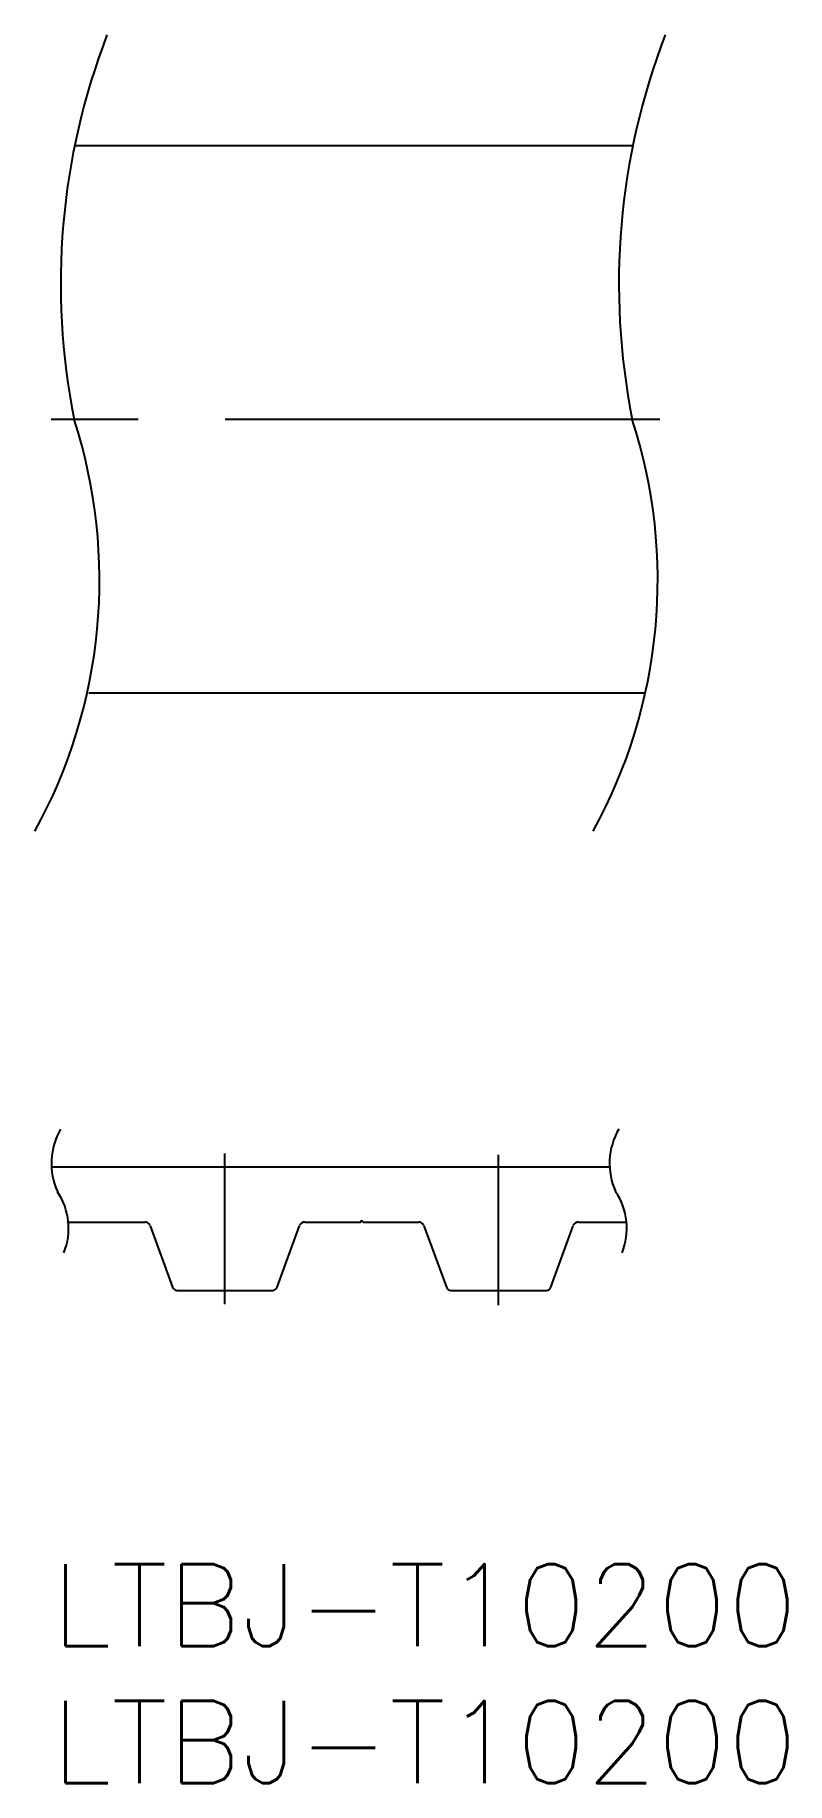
# Model space of a CAD drawing. Extents: x -0.6 to 26.9, y -8 to 55.9.
import ezdxf

# ---------------------------------------------------------------- set-up
doc = ezdxf.new("R2010")
doc.units = 0
doc.header["$LTSCALE"] = 0.5
doc.linetypes.add('CENTER', pattern=[50.8, 31.75, -6.35, 6.35, -6.35])
for name, color, linetype in [('MSM_CENTER', 1, 'CENTER'), ('MSM_CONTINUOUS', 7, 'CONTINUOUS'), ('MSM_NARROW', 5, 'CONTINUOUS'), ('MSM_PART_NUMBER', 7, 'CONTINUOUS')]:
    doc.layers.add(name, color=color, linetype=linetype)
doc.styles.get("Standard").update_dxf_attribs({"font": 'txt.shx', "height": 3, "bigfont": 'bigfont.shx'})

# ---------------------------------------------------------------- blocks, each defined once
blk = doc.blocks.new('*U10')
at = {"layer": 'MSM_PART_NUMBER'}
blk.add_text('LTBJ-T10200', height=3, dxfattribs=at).set_placement((0, -3))
blk = doc.blocks.new('*U11')
at = {"layer": 'MSM_PART_NUMBER'}
blk.add_text('LTBJ-T10200', height=3, dxfattribs=at).set_placement((0, -8))

msp = doc.modelspace()

# ---------------------------------------------------------------- linework, layer by layer
at = {"layer": 'MSM_CENTER'}
for p, q in [((22.219, 41.831), (-0.172, 41.831)), ((6.335, 9.5), (6.335, 15)), ((16.335, 9.461), (16.335, 14.961))]:
    msp.add_line(p, q, dxfattribs=at)
at = {"layer": 'MSM_CONTINUOUS'}
for p, q in [((21.238, 51.831), (0.847, 51.831)), ((21.694, 31.831), (1.36, 31.831)), ((20.392, 14.5), (0, 14.5)), ((0.617, 12.5), (3.418, 12.5)), ((3.606, 12.368), (4.426, 10.117)), ((8.244, 10.117), (9.064, 12.368)), ((9.251, 12.5), (11.285, 12.5)), ((11.355, 12.53), (11.315, 12.53)), ((11.385, 12.5), (13.418, 12.5)), ((13.606, 12.368), (14.426, 10.117)), ((18.244, 10.117), (19.064, 12.368)), ((19.251, 12.5), (21.009, 12.5)), ((4.585, 10), (8.085, 10)), ((14.585, 10), (18.085, 10))]:
    msp.add_line(p, q, dxfattribs=at)
for centre, radius, start, end in [((3.418, 12.3), 0.2, 20, 90), ((9.251, 12.3), 0.2, 90, 160), ((11.285, 12.52), 0.02, 270, 0), ((11.315, 12.52), 0.01, 90, 180), ((11.355, 12.52), 0.01, 0, 90), ((11.385, 12.52), 0.02, 180, 270), ((13.418, 12.3), 0.2, 20, 90), ((19.251, 12.3), 0.2, 90, 160), ((4.63, 10.229), 0.233, 208.74016, 258.76554), ((8.039, 10.229), 0.233, 281.23446, 331.25984), ((14.63, 10.229), 0.233, 208.74016, 258.76554), ((18.039, 10.229), 0.233, 281.23446, 331.25984)]:
    msp.add_arc(centre, radius, start, end, dxfattribs=at)
at = {"layer": 'MSM_NARROW'}
for centre, radius, start, end in [((25.661, 46.784), 25.322, 158.94623, 191.27883), ((46.052, 46.784), 25.322, 158.94623, 191.27883), ((-17.267, 35.961), 19.023, 331.1714, 17.97522), ((3.125, 35.961), 19.023, 331.1714, 17.97522), ((2.507, 14.64), 2.51, 149.85224, 204.2003), ((22.898, 14.64), 2.51, 149.85224, 204.2003), ((-1.756, 12.272), 2.384, 338.02542, 34.15163), ((18.635, 12.272), 2.384, 338.02542, 34.15163)]:
    msp.add_arc(centre, radius, start, end, dxfattribs=at)

# ---------------------------------------------------------------- block references
at = {"layer": 'MSM_CONTINUOUS'}
for name in ['*U10', '*U11']:
    msp.add_blockref(name, (0, 0), dxfattribs=at)

doc.saveas('drawing.dxf')
